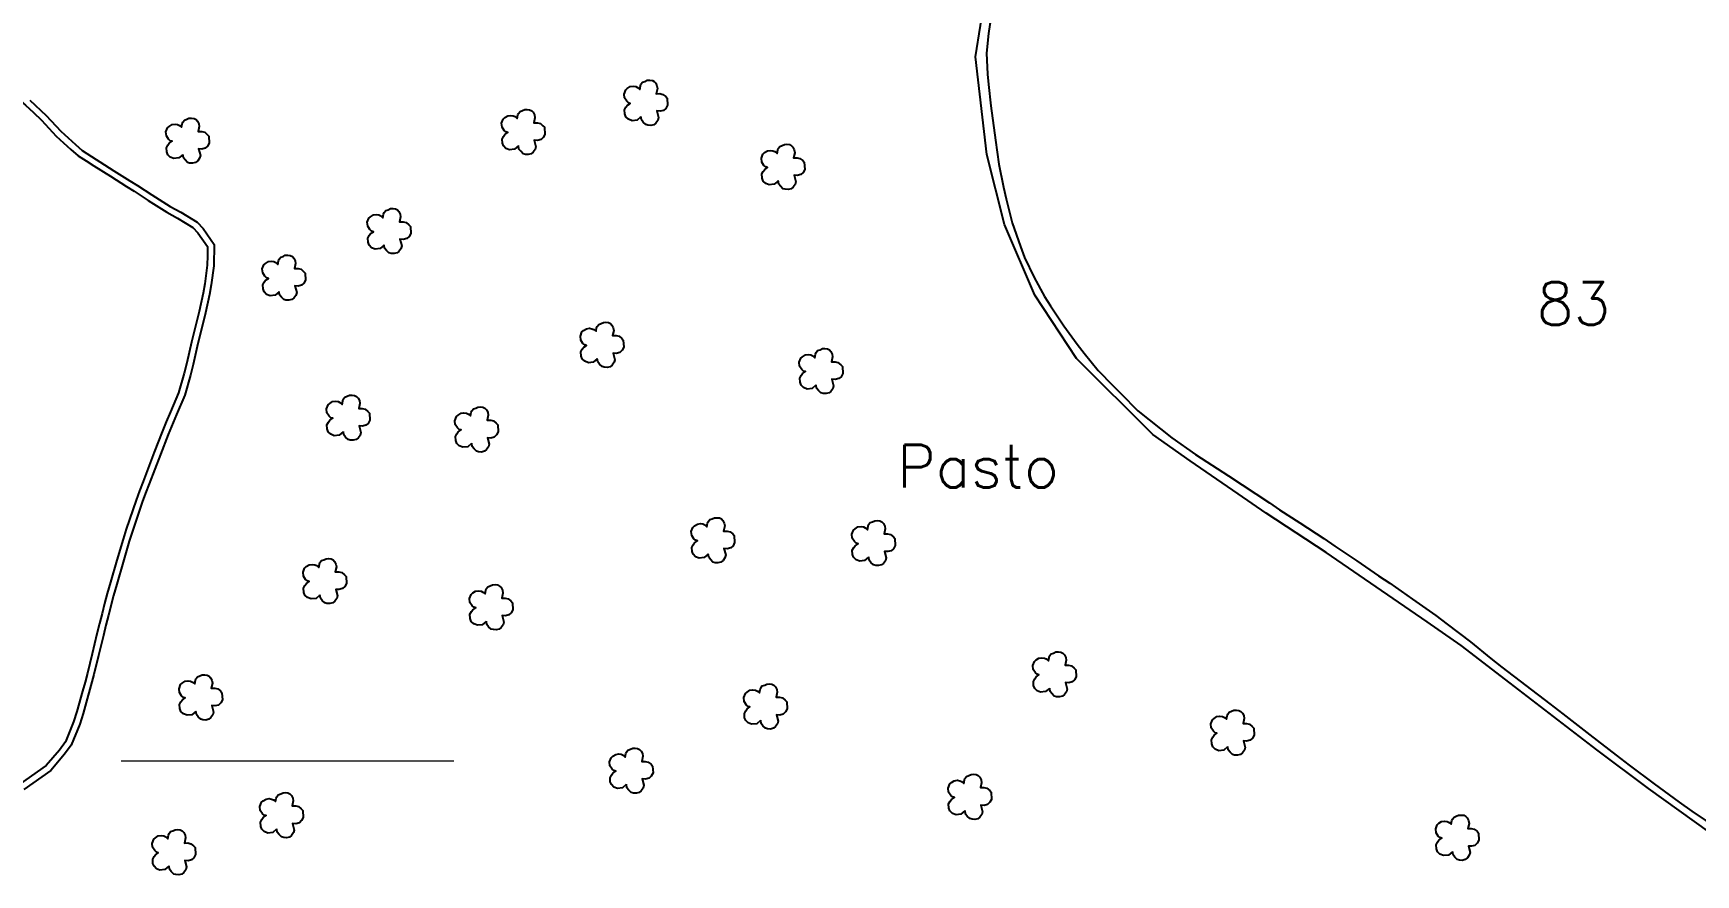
# Model space of a CAD drawing. Extents: x 724231 to 728431, y 7817664 to 7823604.
# Drawn here: x 725313 to 726321, y 7819131 to 7819641 of the extents above; entities that cross this region are included whole.
import ezdxf

# ---------------------------------------------------------------- set-up
doc = ezdxf.new("R2010")
doc.units = 0
doc.header["$MEASUREMENT"] = 0
doc.linetypes.add('CONTINUO', pattern=[0])
for name, color, linetype, lineweight in [('0114000626', 1, 'Continuous', 25), ('0114000626083', 5, 'Continuous', 25), ('MALHA', 8, 'Continuous', 9), ('TEXTO_DIVERSOS', 7, 'Continuous', 5)]:
    doc.layers.add(name, color=color, linetype=linetype, lineweight=lineweight)
for name, color, linetype in [('_SIMBOLO ARVORE', 118, 'Continuous'), ('SEM PLANTIO', 30, 'Continuous'), ('TEXTO_NUN_TAL', 7, 'Continuous')]:
    doc.layers.add(name, color=color, linetype=linetype)
doc.styles.add('Simplex', font='simplex.shx')

msp = doc.modelspace()

# ---------------------------------------------------------------- linework, layer by layer
at = {"layer": '0114000626', "linetype": 'CONTINUO'}
for points in [[(726329.6, 7819156.6), (726292.6, 7819183.2), (726261.1, 7819206.8), (726208.6, 7819247.1), (726179, 7819269.9), (726158.3, 7819284.4), (726117.2, 7819312.6), (726097.1, 7819326.3), (726060.8, 7819350.2), (726043.7, 7819361.9), (726014.6, 7819381.9), (725992, 7819397.9), (725945.8, 7819444), (725920.4, 7819482.5), (725902, 7819525.2), (725891.3, 7819567.8), (725884.6, 7819626.9), (725890.6, 7819665.2)], [(725311.2, 7819600.6), (725321.1, 7819591.4), (725330, 7819581.8), (725338.8, 7819573.8), (725343, 7819570.2), (725362.2, 7819557.8), (725371.9, 7819551.8), (725376.5, 7819548.9), (725385.1, 7819543.3), (725396.3, 7819536.2), (725402.7, 7819532.7), (725412.6, 7819526.6), (725416.2, 7819522.9), (725423, 7819513.1), (725422.8, 7819500.3), (725421.2, 7819488.7), (725420.2, 7819482.9), (725417.7, 7819471.7), (725414.7, 7819459.4), (725413.1, 7819453.1), (725410.3, 7819440.3), (725408.6, 7819434), (725405.1, 7819421.8), (725400.1, 7819410.1), (725395.1, 7819398), (725390.4, 7819385.8), (725383.6, 7819368), (725381.3, 7819362.3), (725379.3, 7819356.9), (725373.4, 7819339.4), (725371.5, 7819333.2), (725367.8, 7819320.5), (725363.9, 7819307.2), (725362, 7819300.4), (725358.8, 7819288.4), (725357.3, 7819282.3), (725355.8, 7819276.1), (725352.9, 7819264), (725350.1, 7819252.3), (725343.6, 7819228.7), (725341.5, 7819222.3), (725336.3, 7819209.5), (725332.2, 7819204), (725323.9, 7819194.2), (725307.5, 7819182.6)]]:
    msp.add_lwpolyline(points, dxfattribs=at)
at = {"layer": '0114000626083', "linetype": 'CONTINUO', "flags": 128}
msp.add_lwpolyline([(726148.7, 7819893.7), (726141.6, 7819889.4), (726126.8, 7819879.3), (726119.3, 7819874), (726104, 7819863.5), (726096.2, 7819858.1), (726080.7, 7819847), (726066.4, 7819837.2), (726058.6, 7819832), (726041.7, 7819821.3), (726024.3, 7819809.8), (726017.1, 7819804.8), (726005.5, 7819796.3), (726004.1, 7819792), (726002.6, 7819789.9), (726002.6, 7819785.7), (726004.8, 7819775.2), (726004.6, 7819764.6), (726003.4, 7819759.4), (725998.8, 7819749.5), (725990.1, 7819741.3), (725985.5, 7819737.9), (725976.1, 7819732.5), (725965.9, 7819726.8), (725954.3, 7819720.9), (725948.3, 7819717.9), (725935.9, 7819710.3), (725930.8, 7819706.9), (725922.6, 7819700.9), (725915, 7819693.6), (725911.6, 7819689.6), (725905.3, 7819680.7), (725900.9, 7819671.6), (725899, 7819666.8), (725895.5, 7819656.5), (725893.2, 7819646.6), (725892.3, 7819641.1), (725891.2, 7819629.2), (725891.8, 7819616.5), (725892.3, 7819610.1), (725893.8, 7819597.3), (725896.7, 7819576.4), (725898.7, 7819561.9), (725901.4, 7819547.9), (725903.1, 7819540.8), (725906.8, 7819526.3), (725911.7, 7819512), (725914.3, 7819505.3), (725920.1, 7819493.1), (725926.4, 7819481.7), (725930, 7819475.9), (725938.1, 7819463.8), (725946.1, 7819452.7), (725950.3, 7819447.3), (725958.9, 7819436.8), (725967.8, 7819427.6), (725972.6, 7819422.7), (725982.9, 7819412.3), (725996.6, 7819401.3), (726003.6, 7819396), (726017.9, 7819385.9), (726037.8, 7819372.8), (726062.7, 7819356.4), (726068.9, 7819352.3), (726081.2, 7819344.3), (726095.6, 7819334.8), (726102.4, 7819330.2), (726115.6, 7819321.3), (726128.9, 7819312.3), (726135.6, 7819307.7), (726149.4, 7819298.1), (726163.5, 7819288.1), (726170.5, 7819282.9), (726184.5, 7819272.2), (726197, 7819262.1), (726203.6, 7819256.9), (726232.7, 7819234.7), (726240.6, 7819228.6), (726256.9, 7819215.8), (726272.9, 7819203.4), (726280.7, 7819197.4), (726296, 7819186), (726311.1, 7819175), (726318.8, 7819169.6), (726334.9, 7819158.6), (726351.5, 7819147.9), (726358.6, 7819143.3), (726370.8, 7819135.3), (726377.1, 7819133.6), (726380.5, 7819134.9), (726388, 7819142), (726396.7, 7819151.1), (726400.9, 7819155.5), (726409, 7819163.7), (726416, 7819171), (726420.4, 7819175.6), (726431.3, 7819186.7), (726443.1, 7819198.1), (726448.5, 7819203.5), (726458.5, 7819213.6), (726469.9, 7819224.9), (726487.5, 7819242.2), (726517.5, 7819272), (726529.3, 7819283.9), (726534.7, 7819289.4), (726544.5, 7819299.5), (726556, 7819311.2), (726561.6, 7819316.9), (726572.5, 7819327.8), (726601.2, 7819355.8), (726612.7, 7819367.4), (726618.3, 7819372.9), (726629.3, 7819383.5), (726641.2, 7819395.4), (726647.2, 7819401.4), (726653.3, 7819407.3), (726656.6, 7819410.7), (726654.6, 7819412.6), (726651.3, 7819415.8), (726642.2, 7819424.8), (726634.2, 7819432.7), (726629.2, 7819437.5), (726617.4, 7819449), (726599.9, 7819466.3), (726575.2, 7819490.6), (726568.7, 7819497), (726555.6, 7819509.7), (726524.6, 7819540.3), (726512.8, 7819551.9), (726506.9, 7819557.7), (726488.9, 7819575.5), (726444.5, 7819619.4), (726428.1, 7819635.4), (726411.3, 7819652), (726399, 7819664.1), (726380.2, 7819682.6), (726369, 7819693.5), (726363.4, 7819699), (726352.3, 7819710.1), (726342.2, 7819720.1), (726337, 7819725.2), (726326.6, 7819735.4), (726315.8, 7819746.1), (726293, 7819768.5), (726287.5, 7819773.9), (726274.4, 7819786.8), (726258.7, 7819802.3), (726246.7, 7819814), (726234.4, 7819826.1), (726228.3, 7819832.1), (726216.2, 7819843.8), (726185.2, 7819874.6), (726173.4, 7819886.2), (726168, 7819891.4), (726163.3, 7819896.2), (726155.8, 7819898.1)], close=True, dxfattribs=at)
at = {"layer": '_SIMBOLO ARVORE', "linetype": 'CONTINUO'}
for points in [[(725681.7, 7819590.6, 0), (725679.3, 7819588.6, 0), (725676.3, 7819588.2, 0), (725674.1, 7819589.1, 0), (725672.6, 7819590.5, 0), (725672, 7819592.3, 0), (725671.8, 7819594.8, 0), (725672.6, 7819596.4, 0), (725673.5, 7819597.6, 0), (725675.2, 7819598.7, 0), (725674.1, 7819599.1, 0), (725673.1, 7819600, 0), (725671.8, 7819602, 0), (725671.5, 7819604.4, 0), (725672.5, 7819606.9, 0), (725673.4, 7819607.8, 0), (725675.2, 7819608.9, 0), (725677.1, 7819609.1, 0), (725678.5, 7819608.9, 0), (725679.7, 7819608.4, 0), (725681, 7819607.2, 0), (725681.4, 7819609.4, 0), (725681.7, 7819610.3, 0), (725682.7, 7819611.5, 0), (725684.1, 7819612, 0), (725685.5, 7819612.7, 0), (725687.1, 7819612.8, 0), (725688.6, 7819612.6, 0), (725689.8, 7819612, 0), (725690.7, 7819611, 0), (725691.4, 7819609.4, 0), (725691.8, 7819607.7, 0), (725691, 7819604.6, 0), (725693.2, 7819604.7, 0), (725695, 7819604.2, 0), (725696.7, 7819602.9, 0), (725697.6, 7819601.9, 0), (725697.8, 7819597.6, 0), (725696.8, 7819595.7, 0), (725695.4, 7819594.5, 0), (725693.3, 7819593.9, 0), (725691.4, 7819594.1, 0), (725692.4, 7819590.1, 0), (725691.9, 7819588.4, 0), (725690.8, 7819586.8, 0), (725689.5, 7819585.8, 0), (725687.7, 7819585.4, 0), (725685.9, 7819585.5, 0), (725684.6, 7819585.9, 0), (725683.1, 7819587.4, 0), (725682.1, 7819588.7, 0), (725681.7, 7819590.8, 0)], [(725403.9, 7819567.6, 0), (725401.5, 7819565.6, 0), (725398.5, 7819565.2, 0), (725396.3, 7819566.1, 0), (725394.8, 7819567.6, 0), (725394.2, 7819569.3, 0), (725394, 7819571.8, 0), (725394.8, 7819573.4, 0), (725395.7, 7819574.6, 0), (725397.4, 7819575.8, 0), (725396.3, 7819576.1, 0), (725395.2, 7819577, 0), (725394, 7819579, 0), (725393.7, 7819581.4, 0), (725394.7, 7819583.9, 0), (725395.6, 7819584.8, 0), (725397.4, 7819585.9, 0), (725399.3, 7819586.1, 0), (725400.7, 7819585.9, 0), (725401.9, 7819585.4, 0), (725403.2, 7819584.2, 0), (725403.6, 7819586.4, 0), (725403.9, 7819587.3, 0), (725404.9, 7819588.5, 0), (725406.3, 7819589.1, 0), (725407.7, 7819589.7, 0), (725409.3, 7819589.8, 0), (725410.8, 7819589.6, 0), (725412, 7819589, 0), (725412.9, 7819588, 0), (725413.6, 7819586.4, 0), (725413.9, 7819584.7, 0), (725413.2, 7819581.7, 0), (725415.4, 7819581.7, 0), (725417.2, 7819581.3, 0), (725418.8, 7819579.9, 0), (725419.8, 7819578.9, 0), (725420, 7819574.6, 0), (725419, 7819572.7, 0), (725417.6, 7819571.5, 0), (725415.4, 7819570.9, 0), (725413.5, 7819571.1, 0), (725414.6, 7819567.1, 0), (725414.1, 7819565.4, 0), (725413, 7819563.8, 0), (725411.7, 7819562.8, 0), (725409.9, 7819562.4, 0), (725408.1, 7819562.5, 0), (725406.8, 7819562.9, 0), (725405.3, 7819564.4, 0), (725404.3, 7819565.7, 0), (725403.9, 7819567.8, 0)], [(725607.4, 7819572.9, 0), (725605, 7819570.9, 0), (725602, 7819570.5, 0), (725599.8, 7819571.4, 0), (725598.3, 7819572.9, 0), (725597.7, 7819574.6, 0), (725597.5, 7819577.1, 0), (725598.3, 7819578.7, 0), (725599.2, 7819579.9, 0), (725600.9, 7819581.1, 0), (725599.8, 7819581.4, 0), (725598.7, 7819582.3, 0), (725597.5, 7819584.3, 0), (725597.2, 7819586.7, 0), (725598.2, 7819589.2, 0), (725599.1, 7819590.1, 0), (725600.9, 7819591.2, 0), (725602.7, 7819591.4, 0), (725604.2, 7819591.2, 0), (725605.4, 7819590.7, 0), (725606.7, 7819589.5, 0), (725607.1, 7819591.7, 0), (725607.4, 7819592.6, 0), (725608.4, 7819593.8, 0), (725609.8, 7819594.4, 0), (725611.2, 7819595, 0), (725612.8, 7819595.1, 0), (725614.2, 7819594.9, 0), (725615.5, 7819594.3, 0), (725616.3, 7819593.3, 0), (725617.1, 7819591.8, 0), (725617.4, 7819590, 0), (725616.7, 7819587, 0), (725618.9, 7819587, 0), (725620.7, 7819586.6, 0), (725622.3, 7819585.2, 0), (725623.3, 7819584.2, 0), (725623.5, 7819579.9, 0), (725622.5, 7819578.1, 0), (725621.1, 7819576.8, 0), (725618.9, 7819576.2, 0), (725617, 7819576.4, 0), (725618, 7819572.4, 0), (725617.6, 7819570.7, 0), (725616.4, 7819569.1, 0), (725615.2, 7819568.1, 0), (725613.4, 7819567.7, 0), (725611.6, 7819567.8, 0), (725610.3, 7819568.2, 0), (725608.8, 7819569.7, 0), (725607.7, 7819571, 0), (725607.4, 7819573.1, 0)], [(725764.8, 7819551.6, 0), (725762.5, 7819549.7, 0), (725759.5, 7819549.3, 0), (725757.3, 7819550.1, 0), (725755.8, 7819551.6, 0), (725755.2, 7819553.4, 0), (725755, 7819555.9, 0), (725755.8, 7819557.5, 0), (725756.7, 7819558.7, 0), (725758.4, 7819559.8, 0), (725757.3, 7819560.2, 0), (725756.2, 7819561.1, 0), (725754.9, 7819563.1, 0), (725754.7, 7819565.5, 0), (725755.6, 7819568, 0), (725756.6, 7819568.9, 0), (725758.4, 7819570, 0), (725760.2, 7819570.2, 0), (725761.7, 7819570, 0), (725762.9, 7819569.5, 0), (725764.2, 7819568.3, 0), (725764.6, 7819570.5, 0), (725764.9, 7819571.4, 0), (725765.8, 7819572.6, 0), (725767.3, 7819573.1, 0), (725768.7, 7819573.8, 0), (725770.2, 7819573.9, 0), (725771.7, 7819573.7, 0), (725772.9, 7819573, 0), (725773.8, 7819572.1, 0), (725774.6, 7819570.5, 0), (725774.9, 7819568.8, 0), (725774.2, 7819565.7, 0), (725776.4, 7819565.8, 0), (725778.1, 7819565.3, 0), (725779.8, 7819564, 0), (725780.7, 7819563, 0), (725781, 7819558.7, 0), (725780, 7819556.8, 0), (725778.6, 7819555.6, 0), (725776.4, 7819555, 0), (725774.5, 7819555.2, 0), (725775.5, 7819551.2, 0), (725775.1, 7819549.5, 0), (725773.9, 7819547.9, 0), (725772.7, 7819546.9, 0), (725770.9, 7819546.5, 0), (725769.1, 7819546.6, 0), (725767.8, 7819547, 0), (725766.3, 7819548.5, 0), (725765.2, 7819549.8, 0), (725764.9, 7819551.9, 0)], [(725526, 7819512.7, 0), (725523.6, 7819510.8, 0), (725520.6, 7819510.4, 0), (725518.4, 7819511.2, 0), (725516.9, 7819512.7, 0), (725516.3, 7819514.5, 0), (725516.1, 7819517, 0), (725516.9, 7819518.6, 0), (725517.8, 7819519.8, 0), (725519.5, 7819520.9, 0), (725518.4, 7819521.3, 0), (725517.3, 7819522.2, 0), (725516.1, 7819524.2, 0), (725515.8, 7819526.6, 0), (725516.8, 7819529.1, 0), (725517.7, 7819530, 0), (725519.5, 7819531.1, 0), (725521.3, 7819531.3, 0), (725522.8, 7819531.1, 0), (725524, 7819530.6, 0), (725525.3, 7819529.4, 0), (725525.7, 7819531.6, 0), (725526, 7819532.5, 0), (725527, 7819533.7, 0), (725528.4, 7819534.2, 0), (725529.8, 7819534.9, 0), (725531.4, 7819535, 0), (725532.8, 7819534.8, 0), (725534.1, 7819534.1, 0), (725535, 7819533.2, 0), (725535.7, 7819531.6, 0), (725536, 7819529.9, 0), (725535.3, 7819526.8, 0), (725537.5, 7819526.9, 0), (725539.3, 7819526.4, 0), (725540.9, 7819525.1, 0), (725541.9, 7819524, 0), (725542.1, 7819519.8, 0), (725541.1, 7819517.9, 0), (725539.7, 7819516.7, 0), (725537.5, 7819516.1, 0), (725535.6, 7819516.3, 0), (725536.7, 7819512.3, 0), (725536.2, 7819510.6, 0), (725535, 7819509, 0), (725533.8, 7819508, 0), (725532, 7819507.6, 0), (725530.2, 7819507.7, 0), (725528.9, 7819508.1, 0), (725527.4, 7819509.6, 0), (725526.3, 7819510.9, 0), (725526, 7819512.9, 0)], [(725462.3, 7819484.4, 0), (725459.9, 7819482.5, 0), (725456.9, 7819482.1, 0), (725454.7, 7819482.9, 0), (725453.2, 7819484.4, 0), (725452.6, 7819486.2, 0), (725452.4, 7819488.7, 0), (725453.2, 7819490.3, 0), (725454.1, 7819491.5, 0), (725455.8, 7819492.6, 0), (725454.7, 7819493, 0), (725453.6, 7819493.9, 0), (725452.4, 7819495.9, 0), (725452.1, 7819498.3, 0), (725453.1, 7819500.8, 0), (725454, 7819501.7, 0), (725455.8, 7819502.8, 0), (725457.6, 7819503, 0), (725459.1, 7819502.8, 0), (725460.3, 7819502.3, 0), (725461.6, 7819501.1, 0), (725462, 7819503.3, 0), (725462.3, 7819504.2, 0), (725463.3, 7819505.4, 0), (725464.7, 7819505.9, 0), (725466.1, 7819506.6, 0), (725467.7, 7819506.7, 0), (725469.1, 7819506.5, 0), (725470.4, 7819505.9, 0), (725471.2, 7819504.9, 0), (725472, 7819503.3, 0), (725472.3, 7819501.6, 0), (725471.6, 7819498.5, 0), (725473.8, 7819498.6, 0), (725475.6, 7819498.1, 0), (725477.2, 7819496.8, 0), (725478.2, 7819495.8, 0), (725478.4, 7819491.5, 0), (725477.4, 7819489.6, 0), (725476, 7819488.4, 0), (725473.8, 7819487.8, 0), (725471.9, 7819488, 0), (725473, 7819484, 0), (725472.5, 7819482.3, 0), (725471.3, 7819480.7, 0), (725470.1, 7819479.7, 0), (725468.3, 7819479.3, 0), (725466.5, 7819479.4, 0), (725465.2, 7819479.8, 0), (725463.7, 7819481.3, 0), (725462.6, 7819482.6, 0), (725462.3, 7819484.7, 0)], [(725655.1, 7819443.8, 0), (725652.8, 7819441.8, 0), (725649.8, 7819441.4, 0), (725647.6, 7819442.3, 0), (725646.1, 7819443.8, 0), (725645.5, 7819445.5, 0), (725645.3, 7819448, 0), (725646.1, 7819449.6, 0), (725647, 7819450.8, 0), (725648.7, 7819452, 0), (725647.6, 7819452.3, 0), (725646.5, 7819453.2, 0), (725645.2, 7819455.2, 0), (725645, 7819457.6, 0), (725645.9, 7819460.1, 0), (725646.9, 7819461, 0), (725648.7, 7819462.1, 0), (725650.5, 7819462.4, 0), (725652, 7819462.1, 0), (725653.2, 7819461.6, 0), (725654.5, 7819460.5, 0), (725654.8, 7819462.6, 0), (725655.2, 7819463.5, 0), (725656.1, 7819464.7, 0), (725657.6, 7819465.3, 0), (725659, 7819465.9, 0), (725660.5, 7819466, 0), (725662, 7819465.8, 0), (725663.2, 7819465.2, 0), (725664.1, 7819464.2, 0), (725664.9, 7819462.7, 0), (725665.2, 7819460.9, 0), (725664.5, 7819457.9, 0), (725666.7, 7819457.9, 0), (725668.4, 7819457.5, 0), (725670.1, 7819456.1, 0), (725671, 7819455.1, 0), (725671.3, 7819450.9, 0), (725670.3, 7819449, 0), (725668.9, 7819447.7, 0), (725666.7, 7819447.1, 0), (725664.8, 7819447.3, 0), (725665.8, 7819443.3, 0), (725665.4, 7819441.7, 0), (725664.2, 7819440, 0), (725663, 7819439, 0), (725661.2, 7819438.6, 0), (725659.4, 7819438.7, 0), (725658.1, 7819439.1, 0), (725656.6, 7819440.6, 0), (725655.5, 7819441.9, 0), (725655.2, 7819444, 0)], [(725787.8, 7819427.9, 0), (725785.5, 7819425.9, 0), (725782.5, 7819425.5, 0), (725780.3, 7819426.4, 0), (725778.8, 7819427.9, 0), (725778.2, 7819429.6, 0), (725778, 7819432.1, 0), (725778.8, 7819433.7, 0), (725779.7, 7819434.9, 0), (725781.4, 7819436.1, 0), (725780.3, 7819436.4, 0), (725779.2, 7819437.3, 0), (725777.9, 7819439.3, 0), (725777.7, 7819441.7, 0), (725778.6, 7819444.2, 0), (725779.6, 7819445.1, 0), (725781.4, 7819446.2, 0), (725783.2, 7819446.4, 0), (725784.7, 7819446.2, 0), (725785.9, 7819445.7, 0), (725787.2, 7819444.5, 0), (725787.6, 7819446.7, 0), (725787.9, 7819447.6, 0), (725788.8, 7819448.8, 0), (725790.3, 7819449.3, 0), (725791.7, 7819450, 0), (725793.2, 7819450.1, 0), (725794.7, 7819449.9, 0), (725795.9, 7819449.3, 0), (725796.8, 7819448.3, 0), (725797.6, 7819446.7, 0), (725797.9, 7819445, 0), (725797.2, 7819442, 0), (725799.4, 7819442, 0), (725801.1, 7819441.6, 0), (725802.8, 7819440.2, 0), (725803.8, 7819439.2, 0), (725804, 7819434.9, 0), (725803, 7819433, 0), (725801.6, 7819431.8, 0), (725799.4, 7819431.2, 0), (725797.5, 7819431.4, 0), (725798.5, 7819427.4, 0), (725798.1, 7819425.7, 0), (725796.9, 7819424.1, 0), (725795.7, 7819423.1, 0), (725793.9, 7819422.7, 0), (725792.1, 7819422.8, 0), (725790.8, 7819423.2, 0), (725789.3, 7819424.7, 0), (725788.2, 7819426, 0), (725787.9, 7819428.1, 0)], [(725501.2, 7819399.6, 0), (725498.8, 7819397.6, 0), (725495.8, 7819397.2, 0), (725493.7, 7819398.1, 0), (725492.1, 7819399.6, 0), (725491.5, 7819401.3, 0), (725491.3, 7819403.8, 0), (725492.2, 7819405.4, 0), (725493, 7819406.6, 0), (725494.8, 7819407.8, 0), (725493.7, 7819408.1, 0), (725492.6, 7819409, 0), (725491.3, 7819411, 0), (725491.1, 7819413.4, 0), (725492, 7819415.9, 0), (725493, 7819416.8, 0), (725494.7, 7819417.9, 0), (725496.6, 7819418.1, 0), (725498.1, 7819417.9, 0), (725499.2, 7819417.4, 0), (725500.5, 7819416.2, 0), (725500.9, 7819418.4, 0), (725501.2, 7819419.3, 0), (725502.2, 7819420.5, 0), (725503.6, 7819421.1, 0), (725505, 7819421.7, 0), (725506.6, 7819421.8, 0), (725508.1, 7819421.6, 0), (725509.3, 7819421, 0), (725510.2, 7819420, 0), (725511, 7819418.5, 0), (725511.3, 7819416.7, 0), (725510.6, 7819413.7, 0), (725512.7, 7819413.7, 0), (725514.5, 7819413.3, 0), (725516.2, 7819411.9, 0), (725517.1, 7819410.9, 0), (725517.3, 7819406.6, 0), (725516.3, 7819404.7, 0), (725514.9, 7819403.5, 0), (725512.8, 7819402.9, 0), (725510.9, 7819403.1, 0), (725511.9, 7819399.1, 0), (725511.4, 7819397.4, 0), (725510.3, 7819395.8, 0), (725509, 7819394.8, 0), (725507.2, 7819394.4, 0), (725505.5, 7819394.5, 0), (725504.1, 7819394.9, 0), (725502.6, 7819396.4, 0), (725501.6, 7819397.7, 0), (725501.3, 7819399.8, 0)], [(725579, 7819392.5, 0), (725576.7, 7819390.5, 0), (725573.7, 7819390.2, 0), (725571.5, 7819391, 0), (725570, 7819392.5, 0), (725569.4, 7819394.2, 0), (725569.2, 7819396.7, 0), (725570, 7819398.3, 0), (725570.9, 7819399.5, 0), (725572.6, 7819400.7, 0), (725571.5, 7819401, 0), (725570.4, 7819401.9, 0), (725569.1, 7819403.9, 0), (725568.9, 7819406.3, 0), (725569.8, 7819408.8, 0), (725570.8, 7819409.7, 0), (725572.6, 7819410.8, 0), (725574.4, 7819411.1, 0), (725575.9, 7819410.9, 0), (725577.1, 7819410.3, 0), (725578.4, 7819409.2, 0), (725578.8, 7819411.4, 0), (725579.1, 7819412.2, 0), (725580.1, 7819413.5, 0), (725581.5, 7819414, 0), (725582.9, 7819414.6, 0), (725584.4, 7819414.7, 0), (725585.9, 7819414.5, 0), (725587.1, 7819413.9, 0), (725588, 7819412.9, 0), (725588.8, 7819411.4, 0), (725589.1, 7819409.7, 0), (725588.4, 7819406.6, 0), (725590.6, 7819406.6, 0), (725592.3, 7819406.2, 0), (725594, 7819404.9, 0), (725595, 7819403.8, 0), (725595.2, 7819399.6, 0), (725594.2, 7819397.7, 0), (725592.8, 7819396.4, 0), (725590.6, 7819395.8, 0), (725588.7, 7819396, 0), (725589.7, 7819392.1, 0), (725589.3, 7819390.4, 0), (725588.1, 7819388.8, 0), (725586.9, 7819387.8, 0), (725585.1, 7819387.3, 0), (725583.3, 7819387.4, 0), (725582, 7819387.8, 0), (725580.5, 7819389.3, 0), (725579.4, 7819390.7, 0), (725579.1, 7819392.7, 0)], [(725722.4, 7819325.3, 0), (725720, 7819323.3, 0), (725717, 7819323, 0), (725714.8, 7819323.8, 0), (725713.3, 7819325.3, 0), (725712.7, 7819327, 0), (725712.5, 7819329.5, 0), (725713.3, 7819331.1, 0), (725714.2, 7819332.3, 0), (725715.9, 7819333.5, 0), (725714.8, 7819333.8, 0), (725713.8, 7819334.7, 0), (725712.5, 7819336.7, 0), (725712.2, 7819339.1, 0), (725713.2, 7819341.6, 0), (725714.1, 7819342.5, 0), (725715.9, 7819343.6, 0), (725717.8, 7819343.9, 0), (725719.2, 7819343.7, 0), (725720.4, 7819343.1, 0), (725721.7, 7819342, 0), (725722.1, 7819344.2, 0), (725722.4, 7819345, 0), (725723.4, 7819346.3, 0), (725724.8, 7819346.8, 0), (725726.2, 7819347.4, 0), (725727.8, 7819347.5, 0), (725729.3, 7819347.3, 0), (725730.5, 7819346.7, 0), (725731.4, 7819345.7, 0), (725732.1, 7819344.2, 0), (725732.5, 7819342.5, 0), (725731.7, 7819339.4, 0), (725733.9, 7819339.4, 0), (725735.7, 7819339, 0), (725737.3, 7819337.7, 0), (725738.3, 7819336.6, 0), (725738.5, 7819332.4, 0), (725737.5, 7819330.5, 0), (725736.1, 7819329.2, 0), (725733.9, 7819328.6, 0), (725732, 7819328.8, 0), (725733.1, 7819324.9, 0), (725732.6, 7819323.2, 0), (725731.5, 7819321.6, 0), (725730.2, 7819320.6, 0), (725728.4, 7819320.1, 0), (725726.6, 7819320.2, 0), (725725.3, 7819320.6, 0), (725723.8, 7819322.1, 0), (725722.8, 7819323.5, 0), (725722.4, 7819325.5, 0)], [(725819.7, 7819323.5, 0), (725817.3, 7819321.5, 0), (725814.3, 7819321.2, 0), (725812.2, 7819322, 0), (725810.6, 7819323.5, 0), (725810, 7819325.2, 0), (725809.8, 7819327.8, 0), (725810.7, 7819329.4, 0), (725811.5, 7819330.5, 0), (725813.3, 7819331.7, 0), (725812.2, 7819332.1, 0), (725811.1, 7819333, 0), (725809.8, 7819335, 0), (725809.6, 7819337.4, 0), (725810.5, 7819339.9, 0), (725811.5, 7819340.8, 0), (725813.2, 7819341.9, 0), (725815.1, 7819342.1, 0), (725816.6, 7819341.9, 0), (725817.7, 7819341.3, 0), (725819, 7819340.2, 0), (725819.4, 7819342.4, 0), (725819.7, 7819343.3, 0), (725820.7, 7819344.5, 0), (725822.1, 7819345, 0), (725823.5, 7819345.6, 0), (725825.1, 7819345.8, 0), (725826.6, 7819345.6, 0), (725827.8, 7819344.9, 0), (725828.7, 7819344, 0), (725829.5, 7819342.4, 0), (725829.8, 7819340.7, 0), (725829.1, 7819337.6, 0), (725831.2, 7819337.6, 0), (725833, 7819337.2, 0), (725834.7, 7819335.9, 0), (725835.6, 7819334.8, 0), (725835.9, 7819330.6, 0), (725834.8, 7819328.7, 0), (725833.4, 7819327.4, 0), (725831.3, 7819326.9, 0), (725829.4, 7819327, 0), (725830.4, 7819323.1, 0), (725829.9, 7819321.4, 0), (725828.8, 7819319.8, 0), (725827.5, 7819318.8, 0), (725825.7, 7819318.4, 0), (725824, 7819318.5, 0), (725822.6, 7819318.8, 0), (725821.1, 7819320.3, 0), (725820.1, 7819321.7, 0), (725819.8, 7819323.7, 0)], [(725487, 7819300.5, 0), (725484.7, 7819298.5, 0), (725481.7, 7819298.2, 0), (725479.5, 7819299, 0), (725478, 7819300.5, 0), (725477.4, 7819302.2, 0), (725477.2, 7819304.8, 0), (725478, 7819306.4, 0), (725478.9, 7819307.6, 0), (725480.6, 7819308.7, 0), (725479.5, 7819309.1, 0), (725478.4, 7819310, 0), (725477.1, 7819312, 0), (725476.9, 7819314.4, 0), (725477.8, 7819316.9, 0), (725478.8, 7819317.8, 0), (725480.6, 7819318.9, 0), (725482.4, 7819319.1, 0), (725483.9, 7819318.9, 0), (725485.1, 7819318.4, 0), (725486.4, 7819317.2, 0), (725486.8, 7819319.4, 0), (725487.1, 7819320.3, 0), (725488, 7819321.5, 0), (725489.5, 7819322, 0), (725490.9, 7819322.6, 0), (725492.4, 7819322.8, 0), (725493.9, 7819322.6, 0), (725495.1, 7819321.9, 0), (725496, 7819321, 0), (725496.8, 7819319.4, 0), (725497.1, 7819317.7, 0), (725496.4, 7819314.6, 0), (725498.6, 7819314.7, 0), (725500.3, 7819314.2, 0), (725502, 7819312.9, 0), (725502.9, 7819311.8, 0), (725503.2, 7819307.6, 0), (725502.2, 7819305.7, 0), (725500.8, 7819304.5, 0), (725498.6, 7819303.9, 0), (725496.7, 7819304, 0), (725497.7, 7819300.1, 0), (725497.3, 7819298.4, 0), (725496.1, 7819296.8, 0), (725494.9, 7819295.8, 0), (725493.1, 7819295.4, 0), (725491.3, 7819295.5, 0), (725490, 7819295.9, 0), (725488.5, 7819297.3, 0), (725487.4, 7819298.7, 0), (725487.1, 7819300.7, 0)], [(725587.9, 7819284.6, 0), (725585.5, 7819282.6, 0), (725582.5, 7819282.3, 0), (725580.4, 7819283.1, 0), (725578.8, 7819284.6, 0), (725578.2, 7819286.3, 0), (725578, 7819288.9, 0), (725578.9, 7819290.5, 0), (725579.7, 7819291.6, 0), (725581.5, 7819292.8, 0), (725580.4, 7819293.2, 0), (725579.3, 7819294.1, 0), (725578, 7819296.1, 0), (725577.8, 7819298.5, 0), (725578.7, 7819301, 0), (725579.7, 7819301.9, 0), (725581.4, 7819303, 0), (725583.3, 7819303.2, 0), (725584.8, 7819303, 0), (725585.9, 7819302.4, 0), (725587.2, 7819301.3, 0), (725587.6, 7819303.5, 0), (725587.9, 7819304.4, 0), (725588.9, 7819305.6, 0), (725590.3, 7819306.1, 0), (725591.7, 7819306.7, 0), (725593.3, 7819306.9, 0), (725594.8, 7819306.7, 0), (725596, 7819306, 0), (725596.9, 7819305.1, 0), (725597.7, 7819303.5, 0), (725598, 7819301.8, 0), (725597.3, 7819298.7, 0), (725599.4, 7819298.7, 0), (725601.2, 7819298.3, 0), (725602.9, 7819297, 0), (725603.8, 7819295.9, 0), (725604.1, 7819291.7, 0), (725603, 7819289.8, 0), (725601.6, 7819288.5, 0), (725599.5, 7819288, 0), (725597.6, 7819288.1, 0), (725598.6, 7819284.2, 0), (725598.1, 7819282.5, 0), (725597, 7819280.9, 0), (725595.7, 7819279.9, 0), (725593.9, 7819279.5, 0), (725592.2, 7819279.6, 0), (725590.8, 7819279.9, 0), (725589.3, 7819281.4, 0), (725588.3, 7819282.8, 0), (725588, 7819284.8, 0)], [(725929.4, 7819243.9, 0), (725927, 7819242, 0), (725924, 7819241.6, 0), (725921.9, 7819242.4, 0), (725920.4, 7819243.9, 0), (725919.7, 7819245.7, 0), (725919.6, 7819248.2, 0), (725920.4, 7819249.8, 0), (725921.2, 7819251, 0), (725923, 7819252.1, 0), (725921.9, 7819252.5, 0), (725920.8, 7819253.4, 0), (725919.5, 7819255.4, 0), (725919.3, 7819257.8, 0), (725920.2, 7819260.3, 0), (725921.2, 7819261.2, 0), (725922.9, 7819262.3, 0), (725924.8, 7819262.5, 0), (725926.3, 7819262.3, 0), (725927.4, 7819261.8, 0), (725928.7, 7819260.6, 0), (725929.1, 7819262.8, 0), (725929.4, 7819263.7, 0), (725930.4, 7819264.9, 0), (725931.8, 7819265.4, 0), (725933.2, 7819266.1, 0), (725934.8, 7819266.2, 0), (725936.3, 7819266, 0), (725937.5, 7819265.3, 0), (725938.4, 7819264.4, 0), (725939.2, 7819262.8, 0), (725939.5, 7819261.1, 0), (725938.8, 7819258, 0), (725940.9, 7819258.1, 0), (725942.7, 7819257.6, 0), (725944.4, 7819256.3, 0), (725945.3, 7819255.3, 0), (725945.6, 7819251, 0), (725944.5, 7819249.1, 0), (725943.1, 7819247.9, 0), (725941, 7819247.3, 0), (725939.1, 7819247.5, 0), (725940.1, 7819243.5, 0), (725939.6, 7819241.8, 0), (725938.5, 7819240.2, 0), (725937.2, 7819239.2, 0), (725935.4, 7819238.8, 0), (725933.7, 7819238.9, 0), (725932.3, 7819239.3, 0), (725930.8, 7819240.8, 0), (725929.8, 7819242.1, 0), (725929.5, 7819244.2, 0)], [(725411.8, 7819230, 0), (725409.5, 7819228, 0), (725406.5, 7819227.7, 0), (725404.3, 7819228.5, 0), (725402.8, 7819230, 0), (725402.2, 7819231.7, 0), (725402, 7819234.2, 0), (725402.8, 7819235.8, 0), (725403.7, 7819237, 0), (725405.4, 7819238.2, 0), (725404.3, 7819238.5, 0), (725403.2, 7819239.4, 0), (725401.9, 7819241.4, 0), (725401.7, 7819243.8, 0), (725402.6, 7819246.3, 0), (725403.6, 7819247.2, 0), (725405.4, 7819248.3, 0), (725407.2, 7819248.6, 0), (725408.7, 7819248.4, 0), (725409.9, 7819247.8, 0), (725411.2, 7819246.7, 0), (725411.6, 7819248.9, 0), (725411.9, 7819249.7, 0), (725412.8, 7819250.9, 0), (725414.3, 7819251.5, 0), (725415.7, 7819252.1, 0), (725417.2, 7819252.2, 0), (725418.7, 7819252, 0), (725419.9, 7819251.4, 0), (725420.8, 7819250.4, 0), (725421.6, 7819248.9, 0), (725421.9, 7819247.1, 0), (725421.2, 7819244.1, 0), (725423.4, 7819244.1, 0), (725425.1, 7819243.7, 0), (725426.8, 7819242.4, 0), (725427.7, 7819241.3, 0), (725428, 7819237.1, 0), (725427, 7819235.2, 0), (725425.6, 7819233.9, 0), (725423.4, 7819233.3, 0), (725421.5, 7819233.5, 0), (725422.5, 7819229.5, 0), (725422.1, 7819227.9, 0), (725420.9, 7819226.3, 0), (725419.7, 7819225.3, 0), (725417.9, 7819224.8, 0), (725416.1, 7819224.9, 0), (725414.8, 7819225.3, 0), (725413.3, 7819226.8, 0), (725412.2, 7819228.1, 0), (725411.9, 7819230.2, 0)], [(725754.2, 7819224.5, 0), (725751.9, 7819222.5, 0), (725748.8, 7819222.2, 0), (725746.7, 7819223, 0), (725745.2, 7819224.5, 0), (725744.5, 7819226.2, 0), (725744.4, 7819228.7, 0), (725745.2, 7819230.3, 0), (725746.1, 7819231.5, 0), (725747.8, 7819232.7, 0), (725746.7, 7819233, 0), (725745.6, 7819233.9, 0), (725744.3, 7819236, 0), (725744.1, 7819238.4, 0), (725745, 7819240.8, 0), (725746, 7819241.7, 0), (725747.8, 7819242.8, 0), (725749.6, 7819243.1, 0), (725751.1, 7819242.9, 0), (725752.3, 7819242.3, 0), (725753.6, 7819241.2, 0), (725753.9, 7819243.4, 0), (725754.3, 7819244.2, 0), (725755.2, 7819245.5, 0), (725756.7, 7819246, 0), (725758.1, 7819246.6, 0), (725759.6, 7819246.7, 0), (725761.1, 7819246.5, 0), (725762.3, 7819245.9, 0), (725763.2, 7819244.9, 0), (725764, 7819243.4, 0), (725764.3, 7819241.7, 0), (725763.6, 7819238.6, 0), (725765.7, 7819238.6, 0), (725767.5, 7819238.2, 0), (725769.2, 7819236.9, 0), (725770.1, 7819235.8, 0), (725770.4, 7819231.6, 0), (725769.3, 7819229.7, 0), (725768, 7819228.4, 0), (725765.8, 7819227.8, 0), (725763.9, 7819228, 0), (725764.9, 7819224.1, 0), (725764.4, 7819222.4, 0), (725763.3, 7819220.8, 0), (725762.1, 7819219.8, 0), (725760.3, 7819219.3, 0), (725758.5, 7819219.4, 0), (725757.2, 7819219.8, 0), (725755.6, 7819221.3, 0), (725754.6, 7819222.7, 0), (725754.3, 7819224.7, 0)], [(726037.3, 7819208.6, 0), (726035, 7819206.6, 0), (726032, 7819206.2, 0), (726029.8, 7819207.1, 0), (726028.3, 7819208.6, 0), (726027.7, 7819210.3, 0), (726027.5, 7819212.8, 0), (726028.3, 7819214.4, 0), (726029.2, 7819215.6, 0), (726030.9, 7819216.8, 0), (726029.8, 7819217.1, 0), (726028.7, 7819218, 0), (726027.4, 7819220, 0), (726027.2, 7819222.4, 0), (726028.1, 7819224.9, 0), (726029.1, 7819225.8, 0), (726030.9, 7819226.9, 0), (726032.7, 7819227.2, 0), (726034.2, 7819226.9, 0), (726035.4, 7819226.4, 0), (726036.7, 7819225.3, 0), (726037.1, 7819227.4, 0), (726037.4, 7819228.3, 0), (726038.3, 7819229.5, 0), (726039.8, 7819230.1, 0), (726041.2, 7819230.7, 0), (726042.7, 7819230.8, 0), (726044.2, 7819230.6, 0), (726045.4, 7819230, 0), (726046.3, 7819229, 0), (726047.1, 7819227.5, 0), (726047.4, 7819225.7, 0), (726046.7, 7819222.7, 0), (726048.9, 7819222.7, 0), (726050.6, 7819222.3, 0), (726052.3, 7819220.9, 0), (726053.2, 7819219.9, 0), (726053.5, 7819215.7, 0), (726052.5, 7819213.8, 0), (726051.1, 7819212.5, 0), (726048.9, 7819211.9, 0), (726047, 7819212.1, 0), (726048, 7819208.1, 0), (726047.6, 7819206.5, 0), (726046.4, 7819204.9, 0), (726045.2, 7819203.9, 0), (726043.4, 7819203.4, 0), (726041.6, 7819203.5, 0), (726040.3, 7819203.9, 0), (726038.8, 7819205.4, 0), (726037.7, 7819206.7, 0), (726037.4, 7819208.8, 0)], [(725672.8, 7819185.6, 0), (725670.5, 7819183.6, 0), (725667.4, 7819183.3, 0), (725665.3, 7819184.1, 0), (725663.8, 7819185.6, 0), (725663.1, 7819187.3, 0), (725663, 7819189.8, 0), (725663.8, 7819191.4, 0), (725664.7, 7819192.6, 0), (725666.4, 7819193.8, 0), (725665.3, 7819194.1, 0), (725664.2, 7819195, 0), (725662.9, 7819197, 0), (725662.7, 7819199.4, 0), (725663.6, 7819201.9, 0), (725664.6, 7819202.8, 0), (725666.4, 7819203.9, 0), (725668.2, 7819204.2, 0), (725669.7, 7819204, 0), (725670.9, 7819203.4, 0), (725672.2, 7819202.3, 0), (725672.5, 7819204.5, 0), (725672.9, 7819205.3, 0), (725673.8, 7819206.6, 0), (725675.3, 7819207.1, 0), (725676.7, 7819207.7, 0), (725678.2, 7819207.8, 0), (725679.7, 7819207.6, 0), (725680.9, 7819207, 0), (725681.8, 7819206, 0), (725682.6, 7819204.5, 0), (725682.9, 7819202.8, 0), (725682.2, 7819199.7, 0), (725684.3, 7819199.7, 0), (725686.1, 7819199.3, 0), (725687.8, 7819198, 0), (725688.7, 7819196.9, 0), (725689, 7819192.7, 0), (725687.9, 7819190.8, 0), (725686.6, 7819189.5, 0), (725684.4, 7819188.9, 0), (725682.5, 7819189.1, 0), (725683.5, 7819185.2, 0), (725683.1, 7819183.5, 0), (725681.9, 7819181.9, 0), (725680.7, 7819180.9, 0), (725678.9, 7819180.4, 0), (725677.1, 7819180.5, 0), (725675.8, 7819180.9, 0), (725674.2, 7819182.4, 0), (725673.2, 7819183.7, 0), (725672.9, 7819185.8, 0)], [(725878.1, 7819169.7, 0), (725875.7, 7819167.7, 0), (725872.7, 7819167.3, 0), (725870.6, 7819168.2, 0), (725869, 7819169.7, 0), (725868.4, 7819171.4, 0), (725868.2, 7819173.9, 0), (725869.1, 7819175.5, 0), (725869.9, 7819176.7, 0), (725871.7, 7819177.9, 0), (725870.6, 7819178.2, 0), (725869.5, 7819179.1, 0), (725868.2, 7819181.1, 0), (725868, 7819183.5, 0), (725868.9, 7819186, 0), (725869.9, 7819186.9, 0), (725871.6, 7819188, 0), (725873.5, 7819188.3, 0), (725875, 7819188, 0), (725876.1, 7819187.5, 0), (725877.4, 7819186.4, 0), (725877.8, 7819188.5, 0), (725878.1, 7819189.4, 0), (725879.1, 7819190.6, 0), (725880.5, 7819191.2, 0), (725881.9, 7819191.8, 0), (725883.5, 7819191.9, 0), (725885, 7819191.7, 0), (725886.2, 7819191.1, 0), (725887.1, 7819190.1, 0), (725887.9, 7819188.6, 0), (725888.2, 7819186.8, 0), (725887.5, 7819183.8, 0), (725889.6, 7819183.8, 0), (725891.4, 7819183.4, 0), (725893.1, 7819182, 0), (725894, 7819181, 0), (725894.2, 7819176.7, 0), (725893.2, 7819174.9, 0), (725891.8, 7819173.6, 0), (725889.7, 7819173, 0), (725887.8, 7819173.2, 0), (725888.8, 7819169.2, 0), (725888.3, 7819167.6, 0), (725887.2, 7819165.9, 0), (725885.9, 7819164.9, 0), (725884.1, 7819164.5, 0), (725882.4, 7819164.6, 0), (725881, 7819165, 0), (725879.5, 7819166.5, 0), (725878.5, 7819167.8, 0), (725878.2, 7819169.9, 0)], [(725460.8, 7819158.6, 0), (725458.5, 7819156.6, 0), (725455.5, 7819156.2, 0), (725453.3, 7819157.1, 0), (725451.8, 7819158.6, 0), (725451.2, 7819160.3, 0), (725451, 7819162.8, 0), (725451.8, 7819164.4, 0), (725452.7, 7819165.6, 0), (725454.4, 7819166.8, 0), (725453.3, 7819167.1, 0), (725452.2, 7819168, 0), (725450.9, 7819170, 0), (725450.7, 7819172.4, 0), (725451.6, 7819174.9, 0), (725452.6, 7819175.8, 0), (725454.4, 7819176.9, 0), (725456.2, 7819177.2, 0), (725457.7, 7819176.9, 0), (725458.9, 7819176.4, 0), (725460.2, 7819175.3, 0), (725460.6, 7819177.4, 0), (725460.9, 7819178.3, 0), (725461.8, 7819179.5, 0), (725463.3, 7819180.1, 0), (725464.7, 7819180.7, 0), (725466.2, 7819180.8, 0), (725467.7, 7819180.6, 0), (725468.9, 7819180, 0), (725469.8, 7819179, 0), (725470.6, 7819177.5, 0), (725470.9, 7819175.7, 0), (725470.2, 7819172.7, 0), (725472.4, 7819172.7, 0), (725474.1, 7819172.3, 0), (725475.8, 7819170.9, 0), (725476.7, 7819169.9, 0), (725477, 7819165.7, 0), (725476, 7819163.8, 0), (725474.6, 7819162.5, 0), (725472.4, 7819161.9, 0), (725470.5, 7819162.1, 0), (725471.5, 7819158.1, 0), (725471.1, 7819156.5, 0), (725469.9, 7819154.8, 0), (725468.7, 7819153.8, 0), (725466.9, 7819153.4, 0), (725465.1, 7819153.5, 0), (725463.8, 7819153.9, 0), (725462.3, 7819155.4, 0), (725461.2, 7819156.7, 0), (725460.9, 7819158.8, 0)], [(726173.6, 7819144.9, 0), (726171.2, 7819142.9, 0), (726168.2, 7819142.6, 0), (726166.1, 7819143.4, 0), (726164.5, 7819144.9, 0), (726163.9, 7819146.6, 0), (726163.7, 7819149.2, 0), (726164.6, 7819150.8, 0), (726165.4, 7819151.9, 0), (726167.2, 7819153.1, 0), (726166.1, 7819153.5, 0), (726165, 7819154.4, 0), (726163.7, 7819156.4, 0), (726163.5, 7819158.8, 0), (726164.4, 7819161.3, 0), (726165.4, 7819162.2, 0), (726167.1, 7819163.2, 0), (726169, 7819163.5, 0), (726170.5, 7819163.3, 0), (726171.6, 7819162.7, 0), (726172.9, 7819161.6, 0), (726173.3, 7819163.8, 0), (726173.6, 7819164.7, 0), (726174.6, 7819165.9, 0), (726176, 7819166.4, 0), (726177.4, 7819167, 0), (726179, 7819167.2, 0), (726180.5, 7819167, 0), (726181.7, 7819166.3, 0), (726182.6, 7819165.4, 0), (726183.4, 7819163.8, 0), (726183.7, 7819162.1, 0), (726183, 7819159, 0), (726185.1, 7819159, 0), (726186.9, 7819158.6, 0), (726188.6, 7819157.3, 0), (726189.5, 7819156.2, 0), (726189.7, 7819152, 0), (726188.7, 7819150.1, 0), (726187.3, 7819148.8, 0), (726185.2, 7819148.3, 0), (726183.3, 7819148.4, 0), (726184.3, 7819144.5, 0), (726183.8, 7819142.8, 0), (726182.7, 7819141.2, 0), (726181.4, 7819140.2, 0), (726179.6, 7819139.7, 0), (726177.9, 7819139.9, 0), (726176.5, 7819140.2, 0), (726175, 7819141.7, 0), (726174, 7819143.1, 0), (726173.7, 7819145.1, 0)], [(725395.5, 7819136.1, 0), (725393.1, 7819134.1, 0), (725390.1, 7819133.8, 0), (725388, 7819134.6, 0), (725386.5, 7819136.1, 0), (725385.8, 7819137.8, 0), (725385.7, 7819140.4, 0), (725386.5, 7819142, 0), (725387.3, 7819143.1, 0), (725389.1, 7819144.3, 0), (725388, 7819144.7, 0), (725386.9, 7819145.6, 0), (725385.6, 7819147.6, 0), (725385.4, 7819150, 0), (725386.3, 7819152.5, 0), (725387.3, 7819153.4, 0), (725389, 7819154.5, 0), (725390.9, 7819154.7, 0), (725392.4, 7819154.5, 0), (725393.6, 7819154, 0), (725394.8, 7819152.8, 0), (725395.2, 7819155, 0), (725395.6, 7819155.9, 0), (725396.5, 7819157.1, 0), (725397.9, 7819157.6, 0), (725399.3, 7819158.2, 0), (725400.9, 7819158.4, 0), (725402.4, 7819158.2, 0), (725403.6, 7819157.5, 0), (725404.5, 7819156.6, 0), (725405.3, 7819155, 0), (725405.6, 7819153.3, 0), (725404.9, 7819150.2, 0), (725407, 7819150.3, 0), (725408.8, 7819149.8, 0), (725410.5, 7819148.5, 0), (725411.4, 7819147.4, 0), (725411.7, 7819143.2, 0), (725410.6, 7819141.3, 0), (725409.3, 7819140.1, 0), (725407.1, 7819139.5, 0), (725405.2, 7819139.6, 0), (725406.2, 7819135.7, 0), (725405.7, 7819134, 0), (725404.6, 7819132.4, 0), (725403.3, 7819131.4, 0), (725401.6, 7819131, 0), (725399.8, 7819131.1, 0), (725398.5, 7819131.4, 0), (725396.9, 7819132.9, 0), (725395.9, 7819134.3, 0), (725395.6, 7819136.3, 0)]]:
    msp.add_polyline3d(points, dxfattribs=at)
at = {"layer": 'MALHA'}
msp.add_line((725366.5, 7819200), (725568.2, 7819200), dxfattribs=at)
at = {"layer": 'SEM PLANTIO', "linetype": 'CONTINUO', "flags": 128}
msp.add_lwpolyline([(725045.5, 7819297.1), (725038.5, 7819305.7), (725035.7, 7819310.7), (725033, 7819315.6), (725030, 7819321.4), (725023.3, 7819334.6), (725020.4, 7819342.1), (725017.5, 7819349.6), (725014.7, 7819357.4), (725012, 7819365.3), (725006.6, 7819381), (725001.2, 7819396.1), (724998.7, 7819403.2), (724996.2, 7819410.4), (724994.1, 7819417.3), (724992.1, 7819424.1), (724989.8, 7819431.3), (724984.7, 7819446.1), (724980.1, 7819458.3), (724972.4, 7819475.6), (724969.3, 7819482.3), (724959.7, 7819503.9), (724956.5, 7819511.4), (724953.3, 7819518.9), (724950.2, 7819526.4), (724947.1, 7819534.2), (724940.6, 7819550.2), (724937.7, 7819557), (724934.9, 7819563.8), (724932.2, 7819570.6), (724929.7, 7819577.2), (724927.2, 7819583.8), (724925.5, 7819598), (724925, 7819604.9), (724925, 7819611.5), (724924.9, 7819618.2), (724924.4, 7819625.4), (724923, 7819640.4), (724921.6, 7819648.6), (724920.3, 7819656.9), (724918.8, 7819663.3), (724915.8, 7819676.3), (724914.5, 7819682.7), (724913.1, 7819689.1), (724913, 7819702.9), (724913.3, 7819709.4), (724913.9, 7819715.4), (724914.5, 7819721.4), (724916.7, 7819726.2), (724921.9, 7819736), (724926, 7819741.4), (724930, 7819746.8), (724936.3, 7819756.3), (724939.3, 7819761.5), (724942.3, 7819767.2), (724945.3, 7819772.8), (724946.7, 7819778.4), (724948.1, 7819784), (724949, 7819790.2), (724949.5, 7819797.2), (724950, 7819804.3), (724950.8, 7819810.4), (724952.5, 7819822.7), (724954.2, 7819834.7), (724955, 7819841.3), (724955.7, 7819847.9), (724958, 7819860), (724959.2, 7819865.8), (724962.3, 7819869.4), (724965.4, 7819873.1), (724972.3, 7819878.6), (724975.8, 7819881), (724978.5, 7819886.9), (724979.3, 7819891.5), (724979.6, 7819897.7), (724979.9, 7819903.9), (724979.9, 7819924), (724978.9, 7819938.1), (724976.4, 7819943.5), (724973.8, 7819949), (724968.3, 7819958.4), (724962.9, 7819968.1), (724960.2, 7819973.4), (724958.5, 7819979.5), (724957.8, 7819986.4), (724957, 7819993.2), (724958.3, 7820008.5), (724959.9, 7820024.3), (724960.8, 7820032.2), (724962.1, 7820041), (724963.4, 7820049.9), (724965.2, 7820058.8), (724967.4, 7820067.7), (724969.6, 7820076.6), (724976.6, 7820093.3), (724980.6, 7820101), (724985.1, 7820108), (724989.7, 7820115), (724995, 7820120.9), (725000.4, 7820126.8), (725005.8, 7820132), (725011.3, 7820136.6), (725016.7, 7820141.3), (725022.6, 7820144.4), (725028.5, 7820147.5), (725035, 7820149.9), (725042.2, 7820151.7), (725049.3, 7820153.6), (725056.6, 7820155.2), (725063.8, 7820156.7), (725070.9, 7820158.5), (725077.7, 7820160.4), (725084.5, 7820162.4), (725091.4, 7820165.7), (725105, 7820172.3), (725111.4, 7820175.4), (725117.7, 7820178.4), (725122.9, 7820179.1), (725128, 7820179.7), (725141.5, 7820181.4), (725148.8, 7820182.3), (725156.2, 7820185.4), (725163.7, 7820188.5), (725171.4, 7820192), (725179.5, 7820195.9), (725187.6, 7820199.8), (725195.1, 7820204), (725210.4, 7820212.2), (725218.2, 7820215.8), (725234.1, 7820223.1), (725242.1, 7820226.7), (725249.4, 7820230.1), (725262.5, 7820236.5), (725268.7, 7820240.1), (725274.8, 7820243.6), (725287.7, 7820251.8), (725294.3, 7820256.1), (725301.1, 7820260.2), (725314.6, 7820268), (725328.2, 7820274.6), (725348.7, 7820283.1), (725362.2, 7820288.3), (725367.7, 7820290), (725373.1, 7820291.7), (725378.6, 7820293.5), (725389.8, 7820297.3), (725393.6, 7820297.3), (725397.5, 7820297.4), (725400, 7820294.9), (725403.4, 7820290.2), (725406.9, 7820285.6), (725411.1, 7820278.8), (725415.3, 7820271.9), (725419.4, 7820265.3), (725423.2, 7820259), (725427, 7820252.6), (725430, 7820247.3), (725433, 7820241.9), (725438.5, 7820232), (725441.2, 7820227.1), (725442.7, 7820225.2), (725444.2, 7820223.2), (725442.4, 7820220.8), (725439.3, 7820219.8), (725436.3, 7820218.8), (725432.2, 7820218.1), (725428.1, 7820217.5), (725422.9, 7820217.3), (725416.6, 7820217.6), (725410.2, 7820217.8), (725396.5, 7820217.6), (725389.6, 7820217.3), (725382.5, 7820216.6), (725375.4, 7820216), (725361.2, 7820213.6), (725354.1, 7820212.1), (725339.5, 7820208.2), (725332, 7820205.4), (725324.5, 7820202.5), (725309.3, 7820196.4), (725301.7, 7820193.3), (725286.7, 7820187.3), (725279.2, 7820184.4), (725264.3, 7820178.7), (725256.6, 7820175.8), (725248.9, 7820172.8), (725241.4, 7820170), (725234, 7820167.3), (725226.6, 7820164.6), (725219, 7820161.9), (725195.8, 7820153.3), (725180.4, 7820147), (725172.9, 7820143.7), (725166.1, 7820140.4), (725160, 7820137.3), (725153.9, 7820134.1), (725142.9, 7820128.4), (725132.2, 7820122.6), (725127, 7820119.8), (725121.4, 7820116.8), (725104.9, 7820108), (725090.5, 7820099.2), (725083.5, 7820091.6), (725080.3, 7820087.6), (725074.2, 7820077.4), (725071.2, 7820072.2), (725065.4, 7820061.5), (725060.5, 7820051.1), (725058.6, 7820045.8), (725055.6, 7820035.2), (725052.8, 7820023.1), (725051.3, 7820016.8), (725049.7, 7820010.2), (725048.1, 7820003.6), (725044.9, 7819989.8), (725043.2, 7819982.7), (725041.6, 7819975.6), (725040, 7819968.4), (725038.4, 7819960.9), (725036.8, 7819953.4), (725033.9, 7819938.8), (725032.4, 7819931.6), (725031.2, 7819924.8), (725029.9, 7819918.1), (725027.2, 7819905.3), (725022.8, 7819886.5), (725021.1, 7819880.1), (725019.2, 7819873.4), (725017.3, 7819866.7), (725012.4, 7819845.2), (725010.8, 7819837.9), (725009.2, 7819830.6), (725007.7, 7819823.1), (725004.8, 7819808.1), (725003.5, 7819800.9), (725002.2, 7819793.6), (725001.2, 7819787.3), (724999.3, 7819774.8), (724998.5, 7819769), (724997.6, 7819763.1), (724996.2, 7819749.9), (724995.4, 7819736.5), (724995, 7819729.8), (724994.8, 7819723.9), (724994.6, 7819718), (724994.2, 7819706.1), (724994, 7819700.1), (724993.8, 7819688.7), (724993.8, 7819672.7), (724994.1, 7819662.3), (724994.3, 7819657.6), (724995.1, 7819648), (724995.3, 7819644.8), (724996.7, 7819631.4), (724997.2, 7819627), (724997.7, 7819622.6), (724999.1, 7819613.1), (724999.9, 7819608), (725001.5, 7819600), (725004, 7819589.6), (725007.2, 7819576.5), (725010.6, 7819559), (725011.2, 7819556.5), (725012.7, 7819550.9), (725016.1, 7819537.4), (725017.4, 7819531.5), (725017.6, 7819525), (725017.8, 7819518.5), (725018.1, 7819511.6), (725019.1, 7819496.9), (725019.9, 7819490.2), (725021.7, 7819476.8), (725023, 7819469.9), (725024.4, 7819463), (725028.2, 7819451.6), (725030.5, 7819445.8), (725033.2, 7819440), (725035.9, 7819434.2), (725041.5, 7819422.4), (725047, 7819410.9), (725049.6, 7819405.2), (725052.5, 7819400), (725055.3, 7819394.8), (725061.5, 7819384.7), (725064.7, 7819379.7), (725071.8, 7819370.2), (725074.6, 7819366.5), (725076.8, 7819363.9), (725081, 7819359.5), (725092.3, 7819353.8), (725096.6, 7819351.9), (725101.7, 7819350.8), (725107.5, 7819350.5), (725113.3, 7819350.2), (725120.4, 7819351.1), (725127.6, 7819351.9), (725134.1, 7819353), (725139.9, 7819354.3), (725145.7, 7819355.6), (725152.2, 7819357.8), (725158.6, 7819360), (725164.7, 7819362.3), (725170.3, 7819364.8), (725176, 7819367.3), (725182.1, 7819370.6), (725188.1, 7819374), (725194.2, 7819377.5), (725200.4, 7819381), (725206.5, 7819384.5), (725212.4, 7819388.3), (725218.4, 7819392.2), (725224, 7819396.6), (725229.5, 7819401.6), (725234.9, 7819406.6), (725239.1, 7819411.9), (725243.2, 7819417.1), (725246.7, 7819422.8), (725249.4, 7819428.8), (725252.1, 7819434.8), (725254.4, 7819442.2), (725256.7, 7819449.6), (725258.7, 7819456.8), (725260.4, 7819463.9), (725262.1, 7819471), (725263.7, 7819478.7), (725265.2, 7819486.4), (725266.9, 7819494.2), (725270.6, 7819509.8), (725272.1, 7819516.7), (725275.3, 7819530.3), (725276.9, 7819536.7), (725280.2, 7819550.5), (725281.9, 7819558), (725283.6, 7819565.3), (725285.2, 7819572.6), (725286.9, 7819579.8), (725288.7, 7819586.8), (725290.5, 7819593.8), (725292.7, 7819603.6), (725293.6, 7819607.7), (725296.8, 7819606.7), (725300.5, 7819604), (725304.3, 7819601.2), (725308.6, 7819597.6), (725313.4, 7819593.1), (725318.3, 7819588.6), (725322.7, 7819583.7), (725327.2, 7819578.9), (725336.1, 7819570.8), (725340.6, 7819567), (725345.3, 7819563.9), (725350.1, 7819560.9), (725360.1, 7819554.5), (725369.8, 7819548.4), (725374.4, 7819545.5), (725382.9, 7819539.9), (725394.3, 7819532.7), (725400.7, 7819529.2), (725410, 7819523.5), (725413.1, 7819520.3), (725419, 7819511.9), (725418.9, 7819506.2), (725418.8, 7819500.6), (725417.2, 7819489.3), (725416.2, 7819483.7), (725413.8, 7819472.6), (725410.8, 7819460.3), (725409.2, 7819454), (725406.4, 7819441.3), (725404.8, 7819435.1), (725401.3, 7819423.1), (725396.4, 7819411.7), (725393.9, 7819405.7), (725391.4, 7819399.5), (725386.6, 7819387.2), (725379.9, 7819369.5), (725377.6, 7819363.7), (725375.6, 7819358.2), (725369.6, 7819340.6), (725367.7, 7819334.4), (725363.9, 7819321.7), (725360.1, 7819308.3), (725358.1, 7819301.5), (725356.5, 7819295.4), (725355, 7819289.4), (725353.4, 7819283.3), (725351.9, 7819277.1), (725349, 7819265), (725346.2, 7819253.3), (725344.7, 7819247.8), (725343.2, 7819242.3), (725339.8, 7819229.9), (725337.7, 7819223.7), (725332.8, 7819211.5), (725329.1, 7819206.5), (725321.2, 7819197.2), (725305.3, 7819186), (725299, 7819182.2), (725292.4, 7819178.6), (725285.6, 7819175.1), (725278.7, 7819171.7), (725264.4, 7819165.6), (725251, 7819161.1), (725244.5, 7819159), (725230.7, 7819159.6), (725223.7, 7819160.5), (725216.5, 7819162), (725202.8, 7819165.5), (725196.3, 7819167.5), (725189.7, 7819170.1), (725169.9, 7819179.2), (725163.4, 7819181.7), (725151, 7819186.9), (725145, 7819189.5), (725139.9, 7819193.6), (725129.8, 7819202.4), (725120.5, 7819212.8), (725115.7, 7819218.4), (725105.8, 7819229.3), (725100.7, 7819234.5), (725095.6, 7819239.8), (725090.8, 7819244.6), (725086, 7819249.5), (725081, 7819254.3), (725075.8, 7819259), (725070.6, 7819263.7), (725062.9, 7819272.1), (725059.3, 7819276.5), (725055.8, 7819281.1), (725052.4, 7819285.7), (725049.9, 7819289.8)], close=True, dxfattribs=at)

# ---------------------------------------------------------------- texts
at = {"layer": 'TEXTO_DIVERSOS', "linetype": 'Continuous', "style": 'Simplex'}
msp.add_text('Pasto', height=26, dxfattribs=at).set_placement((725837, 7819365.7))
at = {"layer": 'TEXTO_NUN_TAL', "linetype": 'Continuous', "style": 'Simplex'}
msp.add_text('83', height=26, dxfattribs=at).set_placement((726224.8, 7819464.4))

doc.saveas('drawing.dxf')
